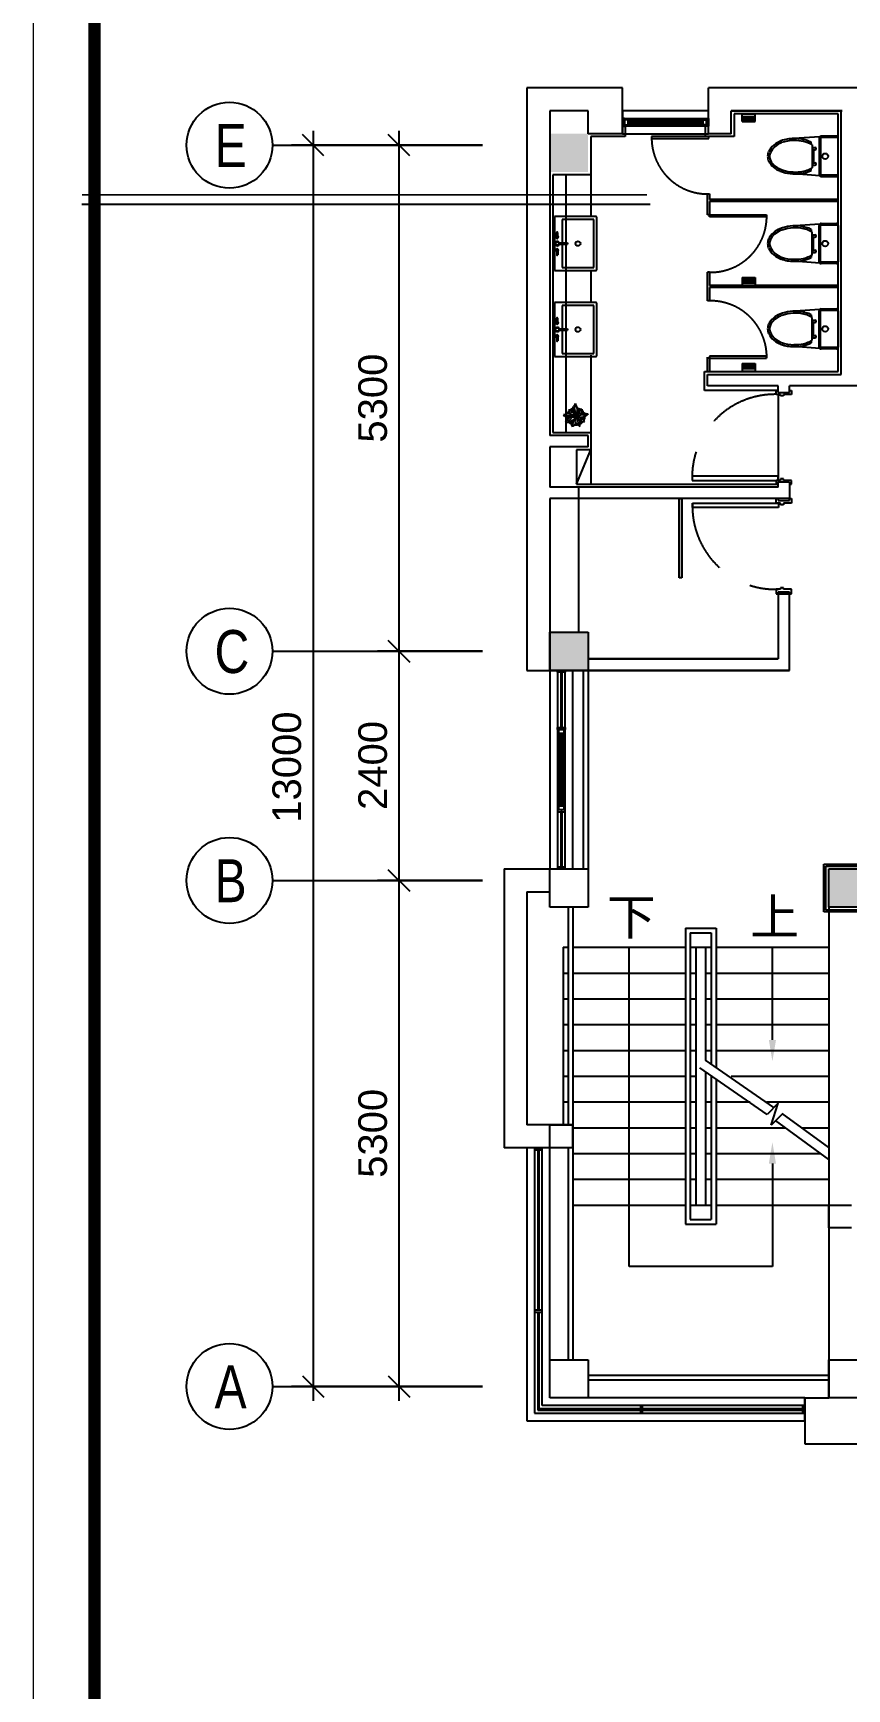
# Model space of a CAD drawing. Header units: millimetres. Extents: x 526420 to 928802, y 401925 to 509768.
# Drawn here: x 669580 to 678101, y 416257 to 433598 of the extents above; entities that cross this region are included whole.
import ezdxf
from ezdxf.enums import TextEntityAlignment as Align

# ---------------------------------------------------------------- set-up
doc = ezdxf.new("R2010")
doc.units = ezdxf.units.MM
doc.header["$LTSCALE"] = 3000
doc.header["$MEASUREMENT"] = 0
for name, pattern in [('CENTER', [2, 1.25, -0.25, 0.25, -0.25]), ('DASHED', [0.75, 0.5, -0.25]), ('DASHED2', [0.375, 0.25, -0.125])]:
    doc.linetypes.add(name, pattern=pattern)
doc.layers.get('0').update_dxf_attribs({"linetype": 'CONTINUOUS'})
for name, color, linetype in [('A', 7, 'CONTINUOUS'), ('A-WALL', 6, 'CONTINUOUS'), ('D-GJG', 7, 'CONTINUOUS'), ('D-WALL', 7, 'CONTINUOUS'), ('D-WINDOW', 7, 'CONTINUOUS'), ('P-DOOR', 7, 'CONTINUOUS'), ('P-FURNI-A', 7, 'CONTINUOUS'), ('P-FURNI-I', 7, 'CONTINUOUS'), ('P-STAIR', 7, 'CONTINUOUS'), ('P-TEXT', 7, 'CONTINUOUS'), ('窗台线', 7, 'CONTINUOUS')]:
    doc.layers.add(name, color=color, linetype=linetype)
doc.styles.add('Arial', font='ARIAL.TTF')

msp = doc.modelspace()

# ---------------------------------------------------------------- linework, layer by layer
at = {"color": 0, "linetype": 'ByBlock'}
for p, q in [((672624, 432311), (672399, 432536)), ((673524, 432311), (673299, 432536)), ((673299, 427236), (673524, 427011)), ((673524, 427011), (673299, 427236)), ((673299, 424836), (673524, 424611)), ((673524, 424611), (673299, 424836)), ((672399, 419536), (672624, 419311)), ((673299, 419536), (673524, 419311))]:
    msp.add_line(p, q, dxfattribs=at)
at = {"color": 0, "ltscale": 0.7}
for p, q in [((672511, 432574), (672511, 419274)), ((673411, 432574), (673411, 426974)), ((674286, 432424), (672286, 432424)), ((674286, 432424), (673186, 432424)), ((674286, 427124), (673186, 427124)), ((674286, 427124), (673186, 427124)), ((673411, 427274), (673411, 424574)), ((673411, 424874), (673411, 419274)), ((674286, 424724), (673186, 424724)), ((674286, 424724), (673186, 424724)), ((674286, 419424), (672286, 419424)), ((674286, 419424), (673186, 419424))]:
    msp.add_line(p, q, dxfattribs=at)
at = {"color": 0, "linetype": 'CENTER'}
for p, q in [((672086, 432424), (674286, 432424)), ((672086, 427124), (674286, 427124)), ((672086, 424724), (674286, 424724)), ((672086, 419424), (674286, 419424))]:
    msp.add_line(p, q, dxfattribs=at)
at = {"color": 0}
for p, q in [((677728, 432433), (677728, 432455)), ((677738, 432427), (677738, 432188)), ((677738, 432400), (677767, 432400)), ((677738, 432380), (677751, 432380)), ((677738, 432370), (677751, 432370)), ((677751, 432380), (677751, 432235)), ((677751, 432375), (677767, 432375)), ((677728, 432159), (677728, 432182)), ((677738, 432245), (677751, 432245)), ((677738, 432235), (677751, 432235)), ((677738, 432215), (677767, 432215)), ((677751, 432240), (677767, 432240)), ((677728, 431542), (677728, 431520)), ((677738, 431274), (677738, 431513)), ((677738, 431487), (677767, 431487)), ((677738, 431467), (677751, 431467)), ((677738, 431457), (677751, 431457)), ((677751, 431321), (677751, 431467)), ((677751, 431462), (677767, 431462)), ((677738, 431331), (677751, 431331)), ((677738, 431321), (677751, 431321)), ((677738, 431301), (677767, 431301)), ((677751, 431326), (677767, 431326)), ((677728, 431269), (677728, 431247)), ((677728, 430649), (677728, 430626)), ((677738, 430381), (677738, 430620)), ((677738, 430593), (677767, 430593)), ((677738, 430573), (677751, 430573)), ((677738, 430563), (677751, 430563)), ((677738, 430437), (677751, 430437)), ((677738, 430427), (677751, 430427)), ((677738, 430407), (677767, 430407)), ((677751, 430427), (677751, 430573)), ((677751, 430568), (677767, 430568)), ((677751, 430432), (677767, 430432)), ((677728, 430375), (677728, 430353))]:
    msp.add_line(p, q, dxfattribs=at)
at = {"color": 0, "ltscale": 2}
for p, q in [((675064, 431468), (675064, 431511)), ((675064, 431452), (675064, 431460)), ((675074, 431468), (675074, 431511)), ((675074, 431452), (675074, 431460)), ((675064, 431335), (675064, 431328)), ((675064, 431320), (675064, 431276)), ((675074, 431335), (675074, 431328)), ((675074, 431320), (675074, 431276)), ((675064, 430568), (675064, 430611)), ((675074, 430568), (675074, 430611)), ((675064, 430552), (675064, 430560)), ((675064, 430435), (675064, 430428)), ((675064, 430420), (675064, 430376)), ((675074, 430552), (675074, 430560)), ((675074, 430435), (675074, 430428)), ((675074, 430420), (675074, 430376))]:
    msp.add_line(p, q, dxfattribs=at)
at = {"color": 0, "ltscale": 5}
for centre in [(671636, 432424), (671636, 427124), (671636, 424724), (671636, 419424)]:
    msp.add_circle(centre, 450, dxfattribs=at)
at = {"color": 0, "ltscale": 2}
for centre, radius in [((675069, 431464), 6.42), ((675069, 431324), 6.42), ((675285, 431394), 25), ((675069, 430564), 6.42), ((675069, 430424), 6.42), ((675285, 430494), 25)]:
    msp.add_circle(centre, radius, dxfattribs=at)
at = {"color": 0}
for centre, radius, start, end in [((677544, 432099), 394, 89.7191, 109.8223), ((677562, 432109), 384, 64.2643, 92.2724), ((677394, 432307), 123, 155.7836, 179.7643), ((677488, 432250), 232, 109.3802, 152.4343), ((677394, 432307), 103, 156.1014, 179.7186), ((677488, 432250), 212, 109.3596, 152.2731), ((677544, 432099), 374, 89.6509, 109.8342), ((677562, 432109), 364, 60.938, 92.3425), ((677767, 432388), 12.5, 270, 90), ((677394, 432308), 123, 180.2352, 204.2169), ((677467, 432348), 205, 205.938, 251.1343), ((677394, 432308), 103, 180.2809, 204.0531), ((677467, 432348), 185, 206.0325, 251.2657), ((677561, 432565), 442, 248.6633, 277.6923), ((677561, 432565), 422, 248.6039, 277.7226), ((677585, 432437), 292, 276.3755, 301.6356), ((677585, 432437), 312, 276.4189, 297.1987), ((677767, 432227), 12.5, 270, 90), ((677467, 431354), 205, 108.8657, 154.062), ((677467, 431354), 185, 108.7343, 153.9675), ((677561, 431137), 442, 82.3077, 111.3367), ((677561, 431137), 422, 82.2774, 111.3961), ((677585, 431265), 292, 58.3644, 83.6245), ((677585, 431265), 312, 62.8013, 83.5811), ((677767, 431474), 12.5, 270, 90), ((677394, 431393), 123, 155.7831, 179.7648), ((677394, 431394), 123, 180.2357, 204.2164), ((677488, 431451), 232, 207.5657, 250.6198), ((677394, 431393), 103, 155.9469, 179.7191), ((677394, 431394), 103, 180.2814, 203.8986), ((677488, 431451), 212, 207.7269, 250.6404), ((677562, 431593), 364, 267.6575, 299.062), ((677767, 431314), 12.5, 270, 90), ((677544, 431603), 394, 250.1777, 270.2809), ((677544, 431603), 374, 250.1658, 270.3491), ((677562, 431593), 384, 267.7276, 295.7357), ((677467, 430460), 205, 108.8657, 154.062), ((677467, 430460), 185, 108.7343, 153.9675), ((677561, 430243), 442, 82.3077, 111.3367), ((677561, 430243), 422, 82.2774, 111.3961), ((677585, 430371), 292, 58.3644, 83.6245), ((677585, 430371), 312, 62.8013, 83.5811), ((677767, 430580), 12.5, 270, 90), ((677394, 430500), 123, 155.7831, 179.7648), ((677394, 430501), 123, 180.2357, 204.2164), ((677488, 430558), 232, 207.5657, 250.6198), ((677394, 430500), 103, 155.9469, 179.7191), ((677394, 430501), 103, 180.2814, 203.8986), ((677488, 430558), 212, 207.7269, 250.6404), ((677767, 430420), 12.5, 270, 90), ((677544, 430709), 394, 250.1777, 270.2809), ((677544, 430709), 374, 250.1658, 270.3491), ((677562, 430699), 384, 267.7276, 295.7357), ((677562, 430699), 364, 267.6575, 299.062)]:
    msp.add_arc(centre, radius, start, end, dxfattribs=at)
at = {"color": 0, "ltscale": 2}
for centre, start, end in [((675069, 431511), 0, 180), ((675069, 431452), 180, 0), ((675069, 431335), 0, 180), ((675069, 431276), 180, 0), ((675069, 430611), 0, 180), ((675069, 430552), 180, 0), ((675069, 430435), 0, 180), ((675069, 430376), 180, 0)]:
    msp.add_arc(centre, 5, start, end, dxfattribs=at)
at = {"layer": 'A', "linetype": 'ByBlock', "lineweight": 0}
for points in [[(725003, 442590), (669580, 442590), (669580, 403020), (725003, 403020)], [(670224, 403665), (724358, 403665), (724358, 441945), (670224, 441945)]]:
    msp.add_lwpolyline(points, close=True, dxfattribs=at)
at = {"layer": 'A', "linetype": 'ByBlock', "lineweight": 0, "const_width": 129}
msp.add_lwpolyline([(670224, 403665), (724358, 403665), (724358, 441945), (670224, 441945)], close=True, dxfattribs=at)
at = {"layer": 'A-WALL', "color": 7}
msp.add_line((670091, 431807), (676041, 431807), dxfattribs=at)
at = {"layer": 'A-WALL', "color": 7, "const_width": 20}
msp.add_lwpolyline([(670091, 431904), (676009, 431904)], dxfattribs=at)
at = {"layer": 'D-GJG', "color": 0, "ltscale": 2}
for p, q in [((677361, 429814), (677361, 429854)), ((677361, 429854), (677381, 429854)), ((677406, 429814), (677361, 429814)), ((677406, 429799), (677406, 429814)), ((677436, 429799), (677406, 429799)), ((677521, 429814), (677436, 429814)), ((677436, 429814), (677436, 429799)), ((677501, 429854), (677521, 429854)), ((677521, 429854), (677521, 429814)), ((677406, 428914), (677361, 428914)), ((677361, 428914), (677361, 428874)), ((677361, 428874), (677381, 428874)), ((677436, 428929), (677406, 428929)), ((677406, 428929), (677406, 428914)), ((677436, 428914), (677436, 428929)), ((677521, 428914), (677436, 428914)), ((677501, 428874), (677521, 428874)), ((677521, 428874), (677521, 428914)), ((677361, 428674), (677361, 428724)), ((677361, 428724), (677381, 428724)), ((677406, 428674), (677361, 428674)), ((677406, 428659), (677406, 428674)), ((677521, 428674), (677436, 428674)), ((677436, 428674), (677436, 428659)), ((677501, 428724), (677521, 428724)), ((677521, 428724), (677521, 428674)), ((677436, 428659), (677406, 428659)), ((677406, 427774), (677361, 427774)), ((677361, 427774), (677361, 427724)), ((677361, 427724), (677381, 427724)), ((677436, 427789), (677406, 427789)), ((677406, 427789), (677406, 427774)), ((677436, 427774), (677436, 427789)), ((677521, 427774), (677436, 427774)), ((677501, 427724), (677521, 427724)), ((677521, 427724), (677521, 427774))]:
    msp.add_line(p, q, dxfattribs=at)
at = {"layer": 'D-WALL', "color": 0, "ltscale": 0.7}
for p, q in [((674751, 433024), (674751, 426924)), ((674751, 433024), (674751, 427164)), ((675751, 433024), (674751, 433024)), ((674751, 433024), (674751, 427164)), ((675751, 433024), (674751, 433024)), ((675751, 433024), (674751, 433024)), ((675751, 432544), (675751, 433024)), ((675751, 432544), (675751, 433024)), ((675751, 432544), (675751, 433024)), ((676651, 432544), (676651, 433024)), ((679611, 433024), (676651, 433024)), ((676651, 432544), (676651, 433024)), ((679611, 433024), (676651, 433024)), ((676651, 432544), (676651, 433024)), ((679611, 433024), (676651, 433024)), ((675391, 432784), (674991, 432784)), ((675391, 432784), (674991, 432784)), ((675391, 432784), (674991, 432784)), ((674991, 432784), (674991, 429474)), ((674991, 432784), (674991, 429384)), ((675391, 432544), (675391, 432784)), ((675391, 432544), (675391, 432784)), ((675391, 432544), (675391, 432784)), ((676891, 432544), (676891, 432784)), ((678051, 432784), (676891, 432784)), ((676891, 432544), (676891, 432784)), ((676891, 432784), (678051, 432784)), ((676891, 432544), (676891, 432784)), ((676891, 432784), (678051, 432784)), ((678041, 430024), (678041, 432784)), ((675751, 432544), (675391, 432544)), ((675751, 432544), (675391, 432544)), ((675751, 432544), (675391, 432544)), ((676891, 432544), (676651, 432544)), ((676891, 432544), (676651, 432544)), ((676891, 432544), (676651, 432544)), ((676641, 429904), (676641, 430024)), ((676641, 430024), (678041, 430024)), ((677381, 429904), (676641, 429904)), ((677381, 429834), (677381, 429904)), ((677501, 429834), (677501, 429904)), ((678701, 429904), (677501, 429904)), ((677381, 429834), (677501, 429834)), ((675391, 429384), (674991, 429384)), ((675391, 429264), (675391, 429384)), ((674991, 429264), (674991, 428954)), ((674991, 429264), (674991, 428844)), ((675391, 429264), (674991, 429264)), ((677501, 428894), (677381, 428894)), ((677381, 428844), (677381, 428894)), ((677501, 428894), (677501, 428724)), ((677381, 428844), (674991, 428844)), ((674991, 428724), (674991, 426924)), ((677501, 428724), (674991, 428724)), ((677501, 427724), (677381, 427724)), ((677381, 427724), (677381, 427044)), ((677501, 426924), (677501, 427724)), ((677381, 427044), (675391, 427044)), ((675391, 427044), (677381, 427044)), ((674751, 426924), (674991, 426924)), ((674751, 426924), (674991, 426924)), ((674751, 426924), (674991, 426924)), ((674751, 426924), (674991, 426924)), ((674751, 426924), (674991, 426924)), ((674751, 426924), (674991, 426924)), ((674751, 426924), (674991, 426924)), ((674991, 426924), (675391, 426924)), ((674991, 426924), (675391, 426924)), ((674991, 426924), (675391, 426924)), ((674991, 426924), (675391, 426924)), ((675391, 426924), (677501, 426924)), ((675391, 426924), (677501, 426924)), ((677501, 426924), (675391, 426924)), ((674511, 424844), (674991, 424844)), ((674511, 424844), (674511, 421924)), ((674751, 424604), (674991, 424604)), ((674751, 424604), (674751, 422164)), ((677911, 424444), (677911, 419304)), ((675231, 422164), (674751, 422164)), ((675231, 421924), (675231, 422164)), ((675231, 421924), (674511, 421924)), ((677661, 419304), (677911, 419304)), ((677661, 419304), (677661, 418824)), ((677661, 418824), (679611, 418824))]:
    msp.add_line(p, q, dxfattribs=at)
at = {"layer": 'D-WALL', "color": 0, "ltscale": 100}
for p, q in [((674991, 427324), (675391, 427324)), ((674991, 426924), (674991, 427324)), ((674991, 427324), (675391, 427324)), ((674991, 426924), (674991, 427324)), ((674991, 427324), (675391, 427324)), ((674991, 426924), (674991, 427324)), ((675391, 427324), (675391, 426924)), ((675391, 427324), (675391, 426924)), ((675391, 427324), (675391, 426924)), ((675391, 426924), (674991, 426924)), ((675391, 426924), (674991, 426924)), ((675391, 426924), (674991, 426924)), ((674991, 424844), (675391, 424844)), ((674991, 424444), (674991, 424844)), ((675391, 424844), (675391, 424444)), ((677911, 424844), (678311, 424844)), ((677911, 424444), (677911, 424844)), ((675391, 424444), (674991, 424444)), ((678311, 424444), (677911, 424444)), ((674991, 422164), (675231, 422164)), ((674991, 421924), (674991, 422164)), ((675231, 422164), (675231, 421924)), ((675231, 421924), (674991, 421924)), ((677911, 421324), (678151, 421324)), ((677911, 421084), (677911, 421324)), ((678151, 421084), (677911, 421084)), ((674991, 419704), (675391, 419704)), ((674991, 419304), (674991, 419704)), ((674991, 419704), (675391, 419704)), ((674991, 419304), (674991, 419704)), ((675391, 419704), (675391, 419304)), ((675391, 419704), (675391, 419304)), ((677911, 419704), (678311, 419704)), ((677911, 419304), (677911, 419704)), ((675391, 419304), (674991, 419304)), ((675391, 419304), (674991, 419304)), ((678311, 419304), (677911, 419304))]:
    msp.add_line(p, q, dxfattribs=at)
at = {"layer": 'D-WALL', "color": 0}
for points in [[(674991, 432144), (675391, 432144), (674991, 432544), (675391, 432544)], [(674991, 432144), (675391, 432144), (674991, 432544), (675391, 432544)], [(674991, 432144), (675391, 432144), (674991, 432544), (675391, 432544)], [(674991, 432144), (675391, 432144), (674991, 432544), (675391, 432544)], [(674991, 427324), (675391, 427324), (674991, 426924), (675391, 426924)], [(674991, 427324), (675391, 427324), (674991, 426924), (675391, 426924)], [(674991, 427324), (675391, 427324), (674991, 426924), (675391, 426924)], [(674991, 427324), (675391, 427324), (674991, 426924), (675391, 426924)], [(674991, 427324), (675391, 427324), (674991, 426924), (675391, 426924)], [(674991, 427324), (675391, 427324), (674991, 426924), (675391, 426924)], [(677911, 424444), (678311, 424444), (677911, 424844), (678311, 424844)]]:
    msp.add_solid(points, dxfattribs=at)
at = {"layer": 'D-WINDOW', "color": 0, "ltscale": 0.7}
for p, q in [((676651, 432784), (675751, 432784)), ((675771, 432704), (675751, 432704)), ((675751, 432704), (675751, 432624)), ((675771, 432704), (676631, 432704)), ((675771, 432624), (675771, 432704)), ((675771, 432624), (675771, 432704)), ((675811, 432689), (675771, 432689)), ((675771, 432689), (675771, 432639)), ((675811, 432689), (676591, 432689)), ((675811, 432639), (675811, 432689)), ((675811, 432639), (675811, 432689)), ((675811, 432671), (676591, 432671)), ((675811, 432656), (675811, 432671)), ((676591, 432689), (676591, 432639)), ((676591, 432639), (676591, 432689)), ((676591, 432689), (676631, 432689)), ((676591, 432671), (676591, 432656)), ((676631, 432704), (676631, 432624)), ((676631, 432624), (676631, 432704)), ((676631, 432704), (676651, 432704)), ((676631, 432689), (676631, 432639)), ((676651, 432704), (676651, 432624)), ((675751, 432624), (675771, 432624)), ((675771, 432639), (675811, 432639)), ((676631, 432624), (675771, 432624)), ((676591, 432656), (675811, 432656)), ((676591, 432639), (675811, 432639)), ((676631, 432639), (676591, 432639)), ((676651, 432624), (676631, 432624)), ((674991, 426924), (674991, 424844)), ((675071, 426904), (675071, 426924)), ((675071, 426924), (675151, 426924)), ((675151, 426904), (675071, 426904)), ((675071, 426904), (675071, 424864)), ((675151, 426904), (675071, 426904)), ((675104, 426904), (675104, 426324)), ((675119, 426904), (675104, 426904)), ((675119, 426324), (675119, 426904)), ((675151, 426924), (675151, 426904)), ((675151, 424864), (675151, 426904)), ((675071, 426304), (675071, 426324)), ((675071, 426324), (675151, 426324)), ((675151, 426304), (675071, 426304)), ((675086, 426264), (675086, 426304)), ((675086, 426304), (675136, 426304)), ((675086, 426264), (675086, 425504)), ((675136, 426264), (675086, 426264)), ((675136, 426264), (675086, 426264)), ((675104, 426324), (675119, 426324)), ((675104, 426264), (675104, 425504)), ((675119, 426264), (675104, 426264)), ((675119, 425504), (675119, 426264)), ((675136, 426304), (675136, 426264)), ((675136, 425504), (675136, 426264)), ((675151, 426324), (675151, 426304)), ((675151, 425464), (675071, 425464)), ((675071, 425464), (675071, 425444)), ((675071, 425444), (675151, 425444)), ((675086, 425464), (675086, 425504)), ((675086, 425504), (675136, 425504)), ((675086, 425504), (675136, 425504)), ((675136, 425464), (675086, 425464)), ((675104, 425504), (675119, 425504)), ((675104, 425444), (675104, 424864)), ((675119, 425444), (675104, 425444)), ((675119, 424864), (675119, 425444)), ((675136, 425504), (675136, 425464)), ((675151, 425444), (675151, 425464)), ((675151, 424864), (675071, 424864)), ((675071, 424864), (675071, 424844)), ((675071, 424864), (675151, 424864)), ((675104, 424864), (675119, 424864)), ((675151, 424844), (675151, 424864)), ((675071, 424844), (675151, 424844))]:
    msp.add_line(p, q, dxfattribs=at)
at = {"layer": 'D-WINDOW', "color": 0}
for p, q in [((674991, 421924), (674751, 421924)), ((674751, 421924), (674751, 419064)), ((674831, 421924), (674831, 421904)), ((674911, 421924), (674831, 421924)), ((674911, 421904), (674911, 421924)), ((674991, 419304), (674991, 421924)), ((674831, 421904), (674911, 421904)), ((674911, 421904), (674831, 421904)), ((674831, 421904), (674831, 419144)), ((674879, 421904), (674864, 421904)), ((674864, 421904), (674864, 420224)), ((674879, 420224), (674879, 421904)), ((674911, 419224), (674911, 421904)), ((674831, 420224), (674831, 420204)), ((674911, 420224), (674831, 420224)), ((674831, 420204), (674911, 420204)), ((674864, 420204), (674864, 419176)), ((674879, 419191), (674879, 420204)), ((674911, 420204), (674911, 420224)), ((674831, 419144), (677641, 419144)), ((674864, 419176), (675941, 419176)), ((675941, 419191), (674879, 419191)), ((677641, 419224), (674911, 419224)), ((677661, 419304), (674991, 419304)), ((675961, 419224), (675941, 419224)), ((675941, 419224), (675941, 419144)), ((675941, 419144), (675961, 419144)), ((675961, 419144), (675961, 419224)), ((677641, 419191), (675961, 419191)), ((675961, 419176), (677641, 419176)), ((677661, 419224), (677641, 419224)), ((677641, 419224), (677641, 419144)), ((677641, 419144), (677641, 419224)), ((677641, 419176), (677641, 419191)), ((677641, 419144), (677661, 419144)), ((677661, 419064), (677661, 419304)), ((677661, 419144), (677661, 419224)), ((674751, 419064), (677661, 419064))]:
    msp.add_line(p, q, dxfattribs=at)
at = {"layer": 'P-DOOR', "color": 0, "ltscale": 2}
msp.add_line((677381, 429814), (677381, 428914), dxfattribs=at)
at = {"layer": 'P-DOOR', "color": 0}
for p, q in [((677381, 428959), (676481, 428959)), ((676481, 428959), (676481, 428914)), ((676481, 428914), (677381, 428914)), ((677381, 428914), (677381, 428959)), ((676484, 428629), (676484, 428674)), ((676484, 428674), (677384, 428674)), ((677384, 428674), (677384, 428629)), ((677384, 428629), (676484, 428629))]:
    msp.add_line(p, q, dxfattribs=at)
at = {"layer": 'P-DOOR', "color": 0, "linetype": 'DASHED2'}
for centre, start, end in [((677349, 428946), 87.9173, 182.0827), ((677352, 428642), 177.9173, 272.0827)]:
    msp.add_arc(centre, 869, start, end, dxfattribs=at)
at = {"layer": 'P-FURNI-A', "color": 0}
for p, q in [((678011, 432754), (676921, 432754)), ((676921, 432754), (676921, 432514)), ((678011, 430054), (678011, 432754)), ((675781, 432514), (675421, 432514)), ((675421, 432514), (675421, 432114)), ((675781, 432614), (675781, 432514)), ((676621, 432514), (676621, 432614)), ((676921, 432514), (676621, 432514)), ((675421, 432114), (675021, 432114)), ((675021, 432114), (675021, 429414)), ((676611, 429854), (676611, 430054)), ((676611, 430054), (678011, 430054)), ((677381, 429854), (676611, 429854)), ((675021, 429414), (675421, 429414)), ((675421, 429414), (675421, 429234)), ((675421, 429234), (675271, 429234)), ((675271, 429234), (675271, 428874)), ((675271, 428874), (677381, 428874))]:
    msp.add_line(p, q, dxfattribs=at)
at = {"layer": 'P-FURNI-A', "color": 0, "ltscale": 2}
for p, q in [((677501, 428724), (677381, 428724)), ((677381, 428724), (677381, 428704)), ((677381, 428704), (677501, 428704)), ((677501, 428704), (677501, 428724)), ((677501, 427744), (677381, 427744)), ((677381, 427744), (677381, 427724)), ((677381, 427724), (677501, 427724)), ((677501, 427724), (677501, 427744))]:
    msp.add_line(p, q, dxfattribs=at)
at = {"layer": 'P-FURNI-A', "color": 0, "ltscale": 100}
for p, q in [((677861, 424894), (678511, 424894)), ((677861, 424394), (677861, 424894)), ((677881, 424874), (678491, 424874)), ((677881, 424414), (677881, 424874)), ((678511, 424394), (677861, 424394)), ((678491, 424414), (677881, 424414))]:
    msp.add_line(p, q, dxfattribs=at)
at = {"layer": 'P-FURNI-I', "color": 0, "linetype": 'Continuous'}
for p, q in [((677003, 432671), (677003, 432754)), ((677003, 432754), (677139, 432754)), ((677003, 432724), (677139, 432724)), ((677003, 432704), (677139, 432704)), ((677003, 432694), (677139, 432694)), ((677003, 432689), (677139, 432689)), ((677003, 432671), (677139, 432671)), ((677139, 432671), (677139, 432754)), ((677003, 431037), (677003, 430954)), ((677003, 431037), (677139, 431037)), ((677003, 431019), (677139, 431019)), ((677003, 431014), (677139, 431014)), ((677003, 431004), (677139, 431004)), ((677003, 430984), (677139, 430984)), ((677003, 430954), (677139, 430954)), ((677139, 431037), (677139, 430954)), ((677003, 430139), (677003, 430056)), ((677003, 430139), (677139, 430139)), ((677003, 430121), (677139, 430121)), ((677003, 430116), (677139, 430116)), ((677003, 430106), (677139, 430106)), ((677003, 430086), (677139, 430086)), ((677139, 430139), (677139, 430056)), ((677003, 430056), (677139, 430056))]:
    msp.add_line(p, q, dxfattribs=at)
at = {"layer": 'P-FURNI-I', "color": 0, "ltscale": 0.008}
for p, q in [((676656, 432514), (676056, 432514)), ((676056, 432514), (676056, 432494)), ((676056, 432494), (676656, 432494)), ((676656, 432494), (676656, 432514)), ((676661, 431674), (676661, 431694)), ((676661, 431694), (677261, 431694)), ((677261, 431674), (676661, 431674)), ((677261, 431694), (677261, 431674)), ((676661, 430214), (676661, 430194)), ((677261, 430214), (676661, 430214)), ((676661, 430194), (677261, 430194)), ((677261, 430194), (677261, 430214))]:
    msp.add_line(p, q, dxfattribs=at)
at = {"layer": 'P-FURNI-I', "color": 0}
for p, q in [((677817, 432512), (677544, 432493)), ((677811, 432498), (677811, 432118)), ((677826, 432498), (677826, 432118)), ((677991, 432518), (677831, 432518)), ((678006, 432503), (677831, 432503)), ((678011, 432118), (678011, 432498)), ((678011, 432118), (678011, 432498)), ((677817, 432104), (677508, 432126)), ((677831, 432113), (678006, 432113)), ((677831, 432098), (677991, 432098)), ((676641, 431694), (676641, 431914)), ((676641, 431914), (676661, 431914)), ((676661, 431914), (676661, 431854)), ((678011, 431854), (676661, 431854)), ((678011, 431834), (676661, 431834)), ((676661, 431834), (676661, 431694)), ((676661, 431694), (676641, 431694)), ((677817, 431598), (677508, 431576)), ((677811, 431204), (677811, 431584)), ((677826, 431204), (677826, 431584)), ((677831, 431604), (677991, 431604)), ((677831, 431589), (678006, 431589)), ((678011, 431584), (678011, 431204)), ((678011, 431584), (678011, 431204)), ((677817, 431190), (677544, 431209)), ((678006, 431199), (677831, 431199)), ((677991, 431184), (677831, 431184)), ((676641, 430794), (676641, 431094)), ((676661, 431094), (676641, 431094)), ((676661, 431094), (676661, 430954)), ((678011, 430954), (676661, 430954)), ((676661, 430934), (676661, 430794)), ((678011, 430934), (676661, 430934)), ((676661, 430794), (676641, 430794)), ((677817, 430704), (677508, 430682)), ((677811, 430310), (677811, 430690)), ((677826, 430310), (677826, 430690)), ((677831, 430710), (677991, 430710)), ((677831, 430695), (678006, 430695)), ((678011, 430690), (678011, 430310)), ((678011, 430690), (678011, 430310)), ((677817, 430296), (677544, 430315)), ((678006, 430305), (677831, 430305)), ((677991, 430290), (677831, 430290)), ((676641, 430054), (676641, 430204)), ((676661, 430194), (676641, 430194)), ((676661, 430204), (676661, 430054))]:
    msp.add_line(p, q, dxfattribs=at)
at = {"layer": 'P-FURNI-I', "color": 0, "linetype": 'DASHED2', "ltscale": 10}
msp.add_line((675161, 429414), (675161, 432114), dxfattribs=at)
at = {"layer": 'P-FURNI-I', "color": 0, "ltscale": 20}
for p, q in [((675421, 432114), (675421, 431676)), ((675421, 431112), (675421, 430784)), ((675421, 430224), (675421, 429414))]:
    msp.add_line(p, q, dxfattribs=at)
at = {"layer": 'P-FURNI-I', "color": 0, "ltscale": 2}
for p, q in [((675471, 431676), (675039, 431676)), ((675039, 431676), (675039, 431112)), ((675451, 431646), (675119, 431646)), ((675119, 431646), (675119, 431403)), ((675451, 431142), (675451, 431646)), ((675481, 431122), (675481, 431666)), ((675083, 431404), (675176, 431400)), ((675083, 431383), (675176, 431386)), ((675119, 431384), (675119, 431142)), ((675176, 431400), (675176, 431386)), ((675039, 431112), (675471, 431112)), ((675119, 431142), (675451, 431142)), ((675471, 430776), (675039, 430776)), ((675039, 430776), (675039, 430212)), ((675481, 430222), (675481, 430766)), ((675451, 430746), (675119, 430746)), ((675119, 430746), (675119, 430503)), ((675451, 430242), (675451, 430746)), ((675083, 430504), (675176, 430500)), ((675083, 430483), (675176, 430486)), ((675119, 430484), (675119, 430242)), ((675176, 430500), (675176, 430486)), ((675119, 430242), (675451, 430242)), ((675039, 430212), (675471, 430212))]:
    msp.add_line(p, q, dxfattribs=at)
at = {"layer": 'P-FURNI-I', "color": 0, "linetype": 'ByBlock'}
for p, q in [((675255, 429710), (675256, 429720)), ((675256, 429720), (675261, 429709)), ((675138, 429600), (675135, 429600)), ((675135, 429600), (675139, 429589)), ((675153, 429602), (675138, 429600)), ((675139, 429589), (675151, 429582)), ((675151, 429582), (675169, 429579)), ((675163, 429605), (675153, 429602)), ((675158, 429592), (675181, 429596)), ((675172, 429614), (675163, 429605)), ((675179, 429555), (675163, 429533)), ((675169, 429579), (675188, 429577)), ((675184, 429618), (675172, 429614)), ((675190, 429538), (675176, 429533)), ((675189, 429565), (675179, 429555)), ((675181, 429596), (675193, 429598)), ((675198, 429615), (675184, 429618)), ((675188, 429577), (675196, 429575)), ((675202, 429578), (675189, 429565)), ((675197, 429541), (675190, 429538)), ((675193, 429598), (675212, 429593)), ((675197, 429644), (675195, 429659)), ((675195, 429659), (675206, 429647)), ((675200, 429628), (675197, 429644)), ((675203, 429548), (675197, 429541)), ((675208, 429610), (675198, 429615)), ((675208, 429607), (675200, 429628)), ((675219, 429583), (675202, 429578)), ((675208, 429560), (675203, 429548)), ((675206, 429647), (675223, 429640)), ((675226, 429596), (675208, 429607)), ((675220, 429572), (675208, 429560)), ((675212, 429593), (675227, 429584)), ((675224, 429625), (675215, 429628)), ((675226, 429539), (675217, 429522)), ((675249, 429587), (675219, 429583)), ((675239, 429576), (675220, 429572)), ((675222, 429534), (675237, 429547)), ((675223, 429640), (675242, 429636)), ((675236, 429625), (675224, 429625)), ((675241, 429586), (675226, 429596)), ((675234, 429672), (675240, 429690)), ((675237, 429650), (675234, 429672)), ((675244, 429620), (675236, 429625)), ((675242, 429634), (675237, 429650)), ((675237, 429547), (675252, 429557)), ((675260, 429583), (675239, 429576)), ((675240, 429690), (675252, 429699)), ((675240, 429527), (675254, 429555)), ((675241, 429607), (675244, 429620)), ((675249, 429594), (675241, 429607)), ((675242, 429636), (675255, 429626)), ((675260, 429585), (675249, 429594)), ((675261, 429584), (675249, 429587)), ((675250, 429676), (675257, 429691)), ((675252, 429652), (675250, 429676)), ((675252, 429699), (675255, 429710)), ((675254, 429644), (675252, 429652)), ((675252, 429557), (675262, 429577)), ((675262, 429634), (675254, 429644)), ((675255, 429560), (675254, 429542)), ((675254, 429542), (675258, 429526)), ((675255, 429626), (675255, 429611)), ((675255, 429611), (675260, 429601)), ((675260, 429601), (675262, 429586)), ((675262, 429586), (675260, 429585)), ((675262, 429577), (675260, 429583)), ((675261, 429709), (675270, 429685)), ((675261, 429581), (675275, 429600)), ((675261, 429581), (675293, 429592)), ((675277, 429576), (675261, 429581)), ((675263, 429613), (675262, 429634)), ((675262, 429576), (675271, 429563)), ((675263, 429587), (675263, 429613)), ((675270, 429685), (675278, 429662)), ((675271, 429563), (675275, 429549)), ((675277, 429614), (675273, 429597)), ((675275, 429600), (675302, 429617)), ((675275, 429549), (675284, 429531)), ((675278, 429629), (675277, 429614)), ((675296, 429573), (675277, 429576)), ((675278, 429662), (675278, 429645)), ((675278, 429645), (675278, 429629)), ((675282, 429573), (675278, 429575)), ((675279, 429634), (675286, 429646)), ((675290, 429563), (675282, 429573)), ((675286, 429646), (675302, 429659)), ((675290, 429624), (675286, 429606)), ((675297, 429636), (675290, 429624)), ((675301, 429555), (675290, 429563)), ((675293, 429592), (675319, 429602)), ((675321, 429573), (675296, 429573)), ((675307, 429643), (675297, 429636)), ((675301, 429571), (675313, 429564)), ((675307, 429537), (675301, 429555)), ((675302, 429659), (675315, 429660)), ((675302, 429617), (675339, 429620)), ((675304, 429546), (675312, 429538)), ((675313, 429647), (675307, 429643)), ((675312, 429538), (675330, 429530)), ((675313, 429564), (675323, 429556)), ((675315, 429660), (675326, 429661)), ((675324, 429631), (675317, 429617)), ((675319, 429602), (675337, 429604)), ((675340, 429577), (675321, 429573)), ((675334, 429560), (675321, 429573)), ((675323, 429556), (675330, 429543)), ((675325, 429643), (675324, 429631)), ((675326, 429661), (675325, 429643)), ((675347, 429550), (675334, 429560)), ((675337, 429604), (675358, 429601)), ((675339, 429620), (675367, 429614)), ((675362, 429586), (675340, 429577)), ((675350, 429535), (675347, 429550)), ((675358, 429601), (675368, 429603)), ((675374, 429596), (675362, 429586)), ((675367, 429614), (675393, 429610)), ((675393, 429610), (675374, 429596)), ((675163, 429533), (675150, 429522)), ((675150, 429522), (675166, 429522)), ((675166, 429522), (675202, 429523)), ((675202, 429523), (675222, 429534)), ((675217, 429522), (675216, 429508)), ((675216, 429508), (675219, 429496)), ((675219, 429496), (675221, 429481)), ((675221, 429481), (675234, 429486)), ((675225, 429492), (675236, 429517)), ((675234, 429486), (675243, 429490)), ((675236, 429517), (675240, 429527)), ((675243, 429490), (675258, 429503)), ((675258, 429526), (675263, 429513)), ((675258, 429503), (675262, 429513)), ((675263, 429513), (675275, 429504)), ((675275, 429504), (675291, 429491)), ((675284, 429531), (675287, 429516)), ((675287, 429516), (675301, 429495)), ((675291, 429491), (675306, 429479)), ((675305, 429501), (675309, 429518)), ((675306, 429479), (675305, 429501)), ((675309, 429518), (675307, 429537)), ((675330, 429530), (675352, 429527)), ((675352, 429527), (675350, 429535))]:
    msp.add_line(p, q, dxfattribs=at)
at = {"layer": 'P-FURNI-I', "color": 0, "ltscale": 100}
for p, q in [((675271, 428874), (675421, 429234)), ((675421, 429234), (675421, 428874)), ((675291, 428834), (675291, 427324)), ((675291, 428784), (675291, 427324))]:
    msp.add_line(p, q, dxfattribs=at)
at = {"layer": 'P-FURNI-I', "color": 0, "ltscale": 0.7}
for p, q in [((676344, 427894), (676344, 428724)), ((676344, 428724), (676374, 428724)), ((676344, 427894), (676344, 428724)), ((676374, 427894), (676374, 428724)), ((676374, 428724), (676374, 427894)), ((676374, 427894), (676344, 427894))]:
    msp.add_line(p, q, dxfattribs=at)
at = {"layer": 'P-FURNI-I', "color": 0}
for centre in [(677875, 432308), (677875, 431394), (677875, 430500)]:
    msp.add_circle(centre, 30, dxfattribs=at)
at = {"layer": 'P-FURNI-I', "color": 0, "ltscale": 2}
for centre in [(675069, 431394), (675069, 430494)]:
    msp.add_circle(centre, 17.5, dxfattribs=at)
at = {"layer": 'P-FURNI-I', "color": 0, "linetype": 'DASHED', "ltscale": 5}
for centre, start, end in [((676644, 432501), 178.7811, 271.2189), ((676674, 431681), 268.7811, 1.2189), ((676674, 430206), 358.7811, 91.2189)]:
    msp.add_arc(centre, 588, start, end, dxfattribs=at)
at = {"layer": 'P-FURNI-I', "color": 0}
for centre, radius, start, end in [((677831, 432498), 20, 90, 180), ((677831, 432498), 5, 90, 180), ((677991, 432498), 20, 0, 90), ((678006, 432498), 5, 0, 90), ((677831, 432118), 20, 180, 270), ((677831, 432118), 5, 180, 270), ((677991, 432118), 20, 270, 0), ((678006, 432118), 5, 270, 0), ((677831, 431584), 20, 90, 180), ((677831, 431584), 5, 90, 180), ((677991, 431584), 20, 0, 90), ((678006, 431584), 5, 0, 90), ((677831, 431204), 20, 180, 270), ((677831, 431204), 5, 180, 270), ((677991, 431204), 20, 270, 0), ((678006, 431204), 5, 270, 0), ((677831, 430690), 20, 90, 180), ((677831, 430690), 5, 90, 180), ((677991, 430690), 20, 0, 90), ((678006, 430690), 5, 0, 90), ((677831, 430310), 20, 180, 270), ((677831, 430310), 5, 180, 270), ((677991, 430310), 20, 270, 0), ((678006, 430310), 5, 270, 0)]:
    msp.add_arc(centre, radius, start, end, dxfattribs=at)
at = {"layer": 'P-FURNI-I', "color": 0, "ltscale": 2}
for centre, radius, start, end in [((675471, 431666), 10, 0, 90), ((675069, 431464), 12.5, 113.5782, 246.4218), ((675069, 431464), 12.5, 293.5782, 66.4218), ((675069, 431394), 22.5, 26.3878, 333.6122), ((675069, 431324), 12.5, 113.5782, 246.4218), ((675069, 431324), 12.5, 293.5782, 66.4218), ((675471, 431122), 10, 270, 0), ((675471, 430766), 10, 0, 90), ((675069, 430494), 22.5, 26.3878, 333.6122), ((675069, 430564), 12.5, 113.5782, 246.4218), ((675069, 430424), 12.5, 113.5782, 246.4218), ((675069, 430564), 12.5, 293.5782, 66.4218), ((675069, 430424), 12.5, 293.5782, 66.4218), ((675471, 430222), 10, 270, 0)]:
    msp.add_arc(centre, radius, start, end, dxfattribs=at)
at = {"layer": 'P-FURNI-I', "color": 0, "linetype": 'ByBlock', "extrusion": (0, 0, -1)}
for major_axis, start_param, end_param in [((-64.9, 64.9), 5.140758, 5.454102), ((-64.9, 64.9), 5.861158, 6.28664), ((-59.5, 59.5), 5.194096, 5.440716), ((59.5, 59.5), 4.357481, 4.651729), ((-64.9, 64.9), 0.070135, 0.486546), ((-59.5, 59.5), 0.077194, 0.471476), ((64.9, 64.9), -0.650921, -0.208677), ((-59.5, 59.5), 0.968055, 1.26205), ((-64.9, 64.9), 1.556009, 1.955173), ((59.5, 59.5), 0.067459, 0.326793), ((-59.5, 59.5), 2.399727, 2.693813), ((-64.9, 64.9), 2.360659, 2.729936), ((64.9, 64.9), 2.856419, 3.21733), ((59.5, 59.5), 2.923387, 3.140135), ((64.9, 64.9), 2.074706, 2.535898), ((-59.5, 59.5), 3.710521, 4.028419), ((-64.9, 64.9), 2.976587, 3.432269), ((59.5, 59.5), 1.447304, 1.773485)]:
    msp.add_ellipse((675262, 429582), major_axis=major_axis, ratio=1, start_param=start_param, end_param=end_param, dxfattribs=at)
at = {"layer": 'P-STAIR', "color": 0}
for p, q in [((675341, 426924), (675341, 424844)), ((675391, 426924), (675391, 424844)), ((675181, 424444), (675181, 422164)), ((675231, 424444), (675231, 421324)), ((676411, 424224), (676411, 421124)), ((676411, 424224), (676731, 424224)), ((676461, 424174), (676461, 421174)), ((676461, 424174), (676681, 424174)), ((676681, 424174), (676681, 422799)), ((676731, 424224), (676731, 422767)), ((675131, 424024), (675131, 422164)), ((675131, 424024), (675181, 424024)), ((675231, 424024), (676411, 424024)), ((676461, 424024), (676621, 424024)), ((676521, 424024), (676521, 421324)), ((676621, 424024), (676681, 424024)), ((676621, 424024), (676621, 422843)), ((676731, 424024), (677911, 424024)), ((675131, 423754), (675181, 423754)), ((675231, 423754), (676411, 423754)), ((676461, 423754), (676521, 423754)), ((676621, 423754), (676681, 423754)), ((676731, 423754), (677911, 423754)), ((675131, 423484), (675181, 423484)), ((675231, 423484), (676411, 423484)), ((676461, 423484), (676521, 423484)), ((676621, 423484), (676681, 423484)), ((676731, 423484), (677911, 423484)), ((675131, 423214), (675181, 423214)), ((675231, 423214), (676411, 423214)), ((676461, 423214), (676521, 423214)), ((676621, 423214), (676681, 423214)), ((676731, 423214), (677911, 423214)), ((675131, 422944), (675181, 422944)), ((675231, 422944), (676411, 422944)), ((676461, 422944), (676521, 422944)), ((676621, 422944), (676681, 422944)), ((676731, 422944), (677911, 422944)), ((675131, 422674), (675181, 422674)), ((675231, 422674), (676411, 422674)), ((676461, 422674), (676521, 422674)), ((676621, 422719), (676621, 421324)), ((676681, 422675), (676681, 421174)), ((676731, 422645), (676731, 421124)), ((676891, 422674), (677911, 422674)), ((675131, 422404), (675181, 422404)), ((675231, 422404), (676411, 422404)), ((676461, 422404), (676521, 422404)), ((676621, 422404), (676681, 422404)), ((676731, 422404), (677090, 422404)), ((677259, 422404), (677911, 422404)), ((675231, 422134), (676411, 422134)), ((676461, 422134), (676521, 422134)), ((676621, 422134), (676681, 422134)), ((676731, 422134), (677459, 422134)), ((677628, 422134), (677911, 422134)), ((675181, 421924), (675181, 419704)), ((675231, 421924), (675231, 419704)), ((675231, 421864), (676411, 421864)), ((676461, 421864), (676521, 421864)), ((676621, 421864), (676681, 421864)), ((676731, 421864), (677827, 421864)), ((675231, 421594), (676411, 421594)), ((676461, 421594), (676521, 421594)), ((676621, 421594), (676681, 421594)), ((676731, 421594), (677911, 421594)), ((675231, 421324), (676411, 421324)), ((676461, 421324), (676681, 421324)), ((676731, 421324), (677911, 421324)), ((676411, 421124), (676731, 421124)), ((676461, 421174), (676681, 421174)), ((675391, 419544), (677911, 419544)), ((675391, 419544), (677911, 419544)), ((675391, 419494), (677911, 419494)), ((675391, 419494), (677911, 419494))]:
    msp.add_line(p, q, dxfattribs=at)
at = {"layer": 'P-STAIR', "color": 0, "ltscale": 0.7}
for p, q in [((677337, 422347), (676621, 422843)), ((677268, 422274), (676562, 422762)), ((677383, 422390), (677268, 422274)), ((677308, 422162), (677383, 422390)), ((677427, 422281), (677308, 422162)), ((677911, 421926), (677424, 422283)), ((677911, 421802), (677355, 422210))]:
    msp.add_line(p, q, dxfattribs=at)
at = {"layer": 'P-TEXT', "color": 0}
for p, q in [((675821, 420682), (675821, 424024)), ((677321, 423054), (677321, 424024)), ((677321, 421758), (677321, 420682)), ((677321, 420682), (675821, 420682))]:
    msp.add_line(p, q, dxfattribs=at)
for points in [[(677359, 423054), (677321, 422829), (677284, 423054)], [(677284, 421758), (677321, 421983), (677359, 421758)]]:
    msp.add_solid(points, dxfattribs=at)
at = {"layer": '窗台线', "color": 0, "ltscale": 0.7}
for p, q in [((675751, 432784), (675751, 432544)), ((676651, 432544), (676651, 432784)), ((675751, 432544), (676651, 432544)), ((675231, 426924), (674991, 426924)), ((675231, 424844), (675231, 426924)), ((674991, 424844), (675231, 424844))]:
    msp.add_line(p, q, dxfattribs=at)

# ---------------------------------------------------------------- texts
at = {"color": 0, "style": 'Arial', "width": 0.8}
for s, p in [('E', (671480, 432196)), ('C', (671480, 426896)), ('B', (671480, 424496)), ('A', (671480, 419196))]:
    msp.add_text(s, height=450, dxfattribs=at).set_placement(p)
at = {"color": 0, "style": 'Arial'}
for s, p in [('5300', (673285, 429309)), ('13000', (672385, 425328)), ('2400', (673285, 425462)), ('5300', (673285, 421609))]:
    msp.add_text(s, height=300, rotation=90, dxfattribs=at).set_placement(p)
at = {"layer": 'P-TEXT', "color": 0, "style": 'Arial'}
for s, p in [('下', (676100, 424156)), ('上', (677600, 424156))]:
    msp.add_text(s, height=375, dxfattribs=at).set_placement(p, align=Align.RIGHT)

doc.saveas('drawing.dxf')
